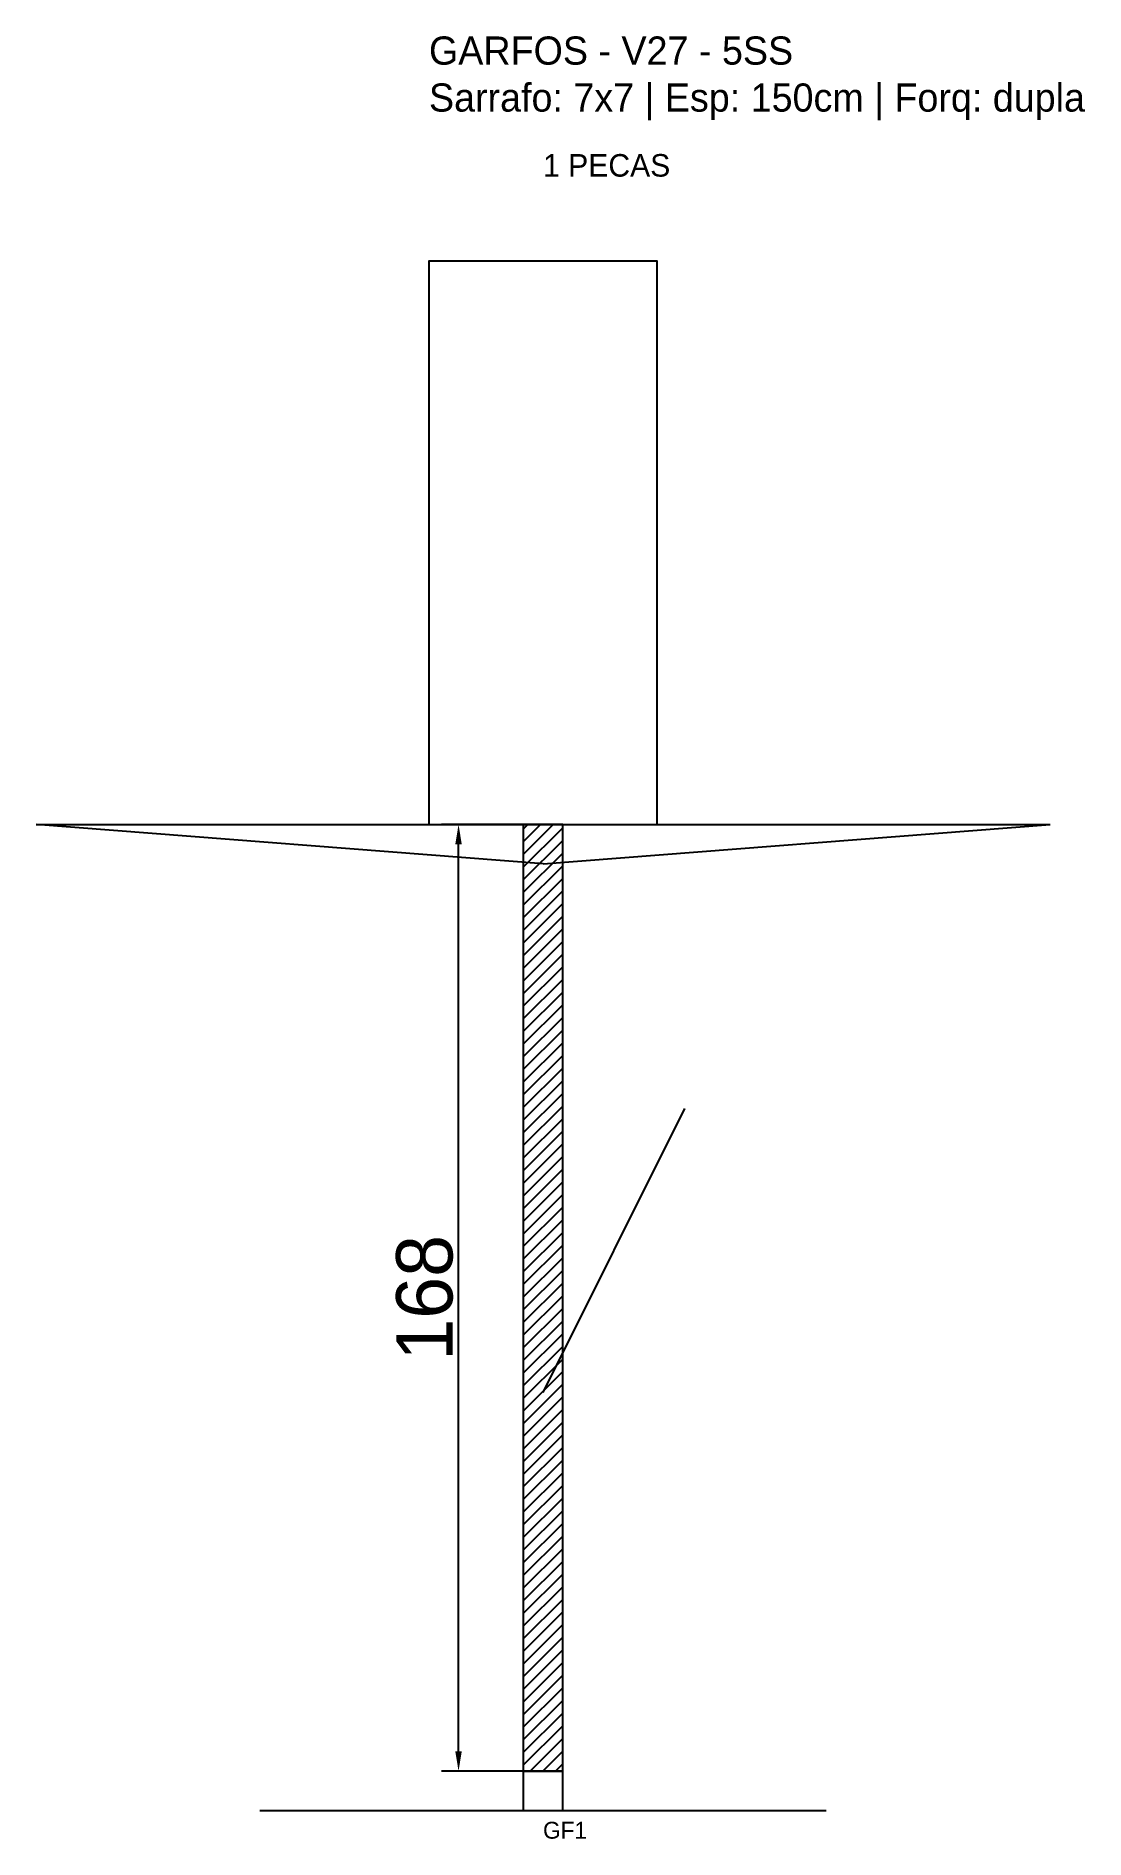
# Model space of a CAD drawing. Header units: metres. Extents: x -70 to 116, y -12 to 308.
import ezdxf

# ---------------------------------------------------------------- set-up
doc = ezdxf.new("R2010")
doc.units = ezdxf.units.M
for name, color, linetype in [('BARRA_ANCORAGEM', 1, 'Continuous'), ('COTA', 241, 'Continuous'), ('GARFOS OK', 3, 'Continuous'), ('NOME DA VIGA', 6, 'Continuous'), ('SARR_7x7', 40, 'Continuous'), ('VIGAS', 3, 'Continuous')]:
    doc.layers.add(name, color=color, linetype=linetype)
doc.dimstyles.new('EZ DXF', dxfattribs={"dimtxt": 10, "dimasz": 3.5, "dimexe": 3, "dimexo": 1.5, "dimgap": 1, "dimtad": 1, "dimdec": 1, "dimdsep": 46, "dimcen": 2.5, "dimazin": 3, "dimtfac": 1, "dimtmove": 0, "dimatfit": 3})

msp = doc.modelspace()

# ---------------------------------------------------------------- hatches: boundary and pattern name
at = {"layer": 'COTA'}
h = msp.add_hatch(dxfattribs=at)
h.set_pattern_fill('ANSI31', scale=0.5)
h.paths.add_polyline_path([(16.75, 0), (23.75, 0), (23.75, 168), (16.75, 168)])

# ---------------------------------------------------------------- linework, layer by layer
at = {"layer": 'BARRA_ANCORAGEM'}
msp.add_line((20.25, 67.2), (45.45, 117.6), dxfattribs=at)
at = {"layer": 'GARFOS OK'}
for p, q in [((20.25, 161), (-69.75, 168)), ((-69.75, 168), (110.25, 168)), ((20.25, 161), (110.25, 168))]:
    msp.add_line(p, q, dxfattribs=at)
at = {"layer": 'GARFOS OK', "linetype": 'CONTINUOUS'}
msp.add_line((-30, -7), (70.5, -7), dxfattribs=at)
at = {"layer": 'GARFOS OK'}
msp.add_lwpolyline([(16.75, 0), (23.75, 0), (23.75, 168), (16.75, 168), (16.75, 0)], dxfattribs=at)
at = {"layer": 'SARR_7x7'}
msp.add_lwpolyline([(16.75, -7), (23.75, -7), (23.75, 0), (16.75, 0), (16.75, -7)], dxfattribs=at)
at = {"layer": 'VIGAS'}
msp.add_lwpolyline([(0, 168), (40.5, 168), (40.5, 268), (0, 268), (0, 168)], dxfattribs=at)

# ---------------------------------------------------------------- texts
at = {"layer": 'NOME DA VIGA'}
for s, height, p in [('1 PECAS', 4, (20.25, 283)), ('GF1', 3, (20.25, -12))]:
    msp.add_text(s, height=height, dxfattribs=at).set_placement(p)
at = {"layer": 'NOME DA VIGA', "insert": (0, 293), "char_height": 5, "attachment_point": 7}
msp.add_mtext('GARFOS - V27 - 5SS\\PSarrafo: 7x7 | Esp: 150cm | Forq: dupla', dxfattribs=at)

# ---------------------------------------------------------------- dimensions: what is measured, and where the dimension line sits
at = {"layer": 'COTA'}
msp.add_linear_dim(base=(5.25, 0), p1=(20.25, 0), p2=(20.25, 168), angle=90, dimstyle='EZ DXF', dxfattribs=at).render()

doc.saveas('drawing.dxf')
